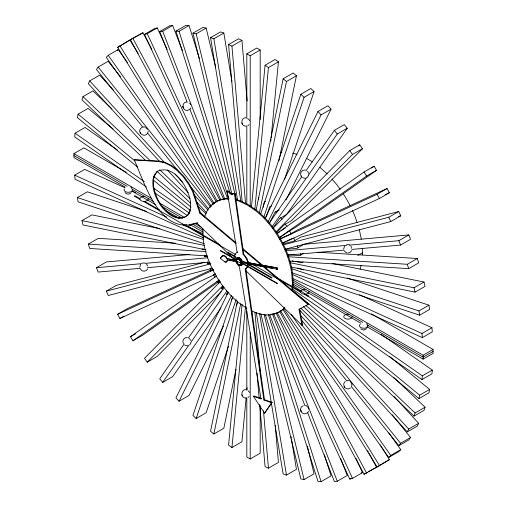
<?xml version="1.0" encoding="UTF-8"?>
<svg xmlns="http://www.w3.org/2000/svg" width="507" height="507" viewBox="0 0 507 507"><rect width="100%" height="100%" fill="white"/><g stroke="black" fill="none" stroke-linecap="round" stroke-linejoin="round"><path stroke-width="0.76" d="M308.573 173.464L308.598 172.969M351.662 384.04L351.693 383.539M362.423 254.945L362.277 248.208M202.806 228.695L203.32 240.426A62.279 35.953 60 0 0 208.605 260.414A64.433 37.201 60 0 0 218.682 280.054A62.279 35.953 60 0 0 239.735 303.497L246.865 308.357M291.772 290.676L292.412 282.874L291.709 273.488A62.279 35.953 60 0 0 286.423 253.5A64.433 37.201 60 0 0 276.347 233.86A62.279 35.953 60 0 0 255.294 210.418L247.511 205.113L239.735 201.431A62.279 35.953 60 0 0 235.14 199.973M292.507 290.999L293.204 282.418L292.507 273.026A62.279 35.953 60 0 0 287.222 253.037A64.433 37.201 60 0 0 277.145 233.397A62.279 35.953 60 0 0 256.092 209.955L248.31 204.657L240.533 200.968A62.279 35.953 60 0 0 235.178 199.333M139.742 267.322L140.623 264.362M343.651 249.108L344.526 246.149M117.409 150.078L85.03 127.453L75.055 133.214L74.7 136.903L146.548 187.108M242.105 304.32L228.575 445.165L231.946 447.523L241.928 441.762L246.149 397.837M251.466 206.869L265.072 65.238L275.054 59.477L278.425 61.835L271.118 137.923M231.946 447.523L245.477 306.678M254.768 210.012L268.45 67.596L278.425 61.835M258.633 199.188L258.779 197.648M246.896 389.991L247.124 387.64M270.814 141.06L270.966 139.495M292.514 289.091L421.97 379.547L422.325 375.858L432.3 370.097L381.144 334.347M432.3 370.097L431.945 373.786L421.97 379.547M248.411 263.925L248.113 266.055L247.213 267.728L245.217 268.995L263.874 400.036L271.556 402.742L272.158 402.4L264.477 399.693L263.874 400.036M367.334 325.557L366.738 323.371M113.099 128.993L88.066 108.397L78.091 114.157L77.381 117.58L137.822 167.304M237.371 301.038L210.551 431.254L213.872 433.986L223.847 428.225L235.958 369.413M256.174 209.771L283.153 78.775L293.128 73.014L296.449 75.746L278.913 160.865M213.872 433.986L240.692 303.763M259.331 213.276L286.468 81.507L296.449 75.746M263.203 207.274L264.28 202.04L265.554 201.304M306 305.683L418.934 398.603L419.644 395.181L429.619 389.42L389.313 356.256M429.619 389.42L428.916 392.843L418.934 398.603M360.135 269.122L361.174 265.351M147.86 132.428L148.19 131.421M351.763 386.087L352.01 384.046M111.876 108.91L92.965 90.892L82.99 96.653L81.944 99.778L145.503 160.32M232.669 297.197L192.945 415.429L196.171 418.503L206.153 412.742L228.505 346.199M260.623 213.986L300.854 94.258L310.829 88.497L314.055 91.571L284.414 179.795M196.171 418.503L236.148 299.523M263.849 217.059L304.08 97.331L314.055 91.571M236.592 305.372L237.555 302.508M266.276 217.021L269.642 207.002L271.549 205.905M300.651 308.104L414.035 416.108L415.081 412.983L425.062 407.222L393.54 377.202M425.062 407.222L424.01 410.347L414.035 416.108M190.949 342.998L189.65 344.842M308.674 175.517L307.375 177.361M113.581 90.316L99.683 75.144L89.701 80.905L88.326 83.687L159.825 161.727M228.378 292.165L175.948 397.862L179.047 401.246L189.022 395.485L223.511 325.963M264.844 218.631L317.978 111.515L327.953 105.754L331.052 109.138L286.011 199.948M179.047 401.246L231.477 295.543M267.943 222.015L321.077 114.899L331.052 109.138M231.306 300.195L233.062 296.652M269.528 223.124L274.807 212.49L279.249 209.923M300.6 315.373L407.317 431.856L408.699 429.074L418.674 423.313L394.091 396.474M418.674 423.313L417.299 426.095L407.317 431.856M190.398 108.79L190.879 107.953M147.791 268.767L146.314 270.497L144.267 271.22L142.175 270.827L140.54 269.375M351.693 250.553L350.217 252.283L348.17 253.006M308.123 412.21L308.605 411.373M253.399 396.29L260.985 398.939L261.58 398.597L254.001 395.948L253.399 396.29L264.572 413.224L271.556 402.742M272.158 402.4L264.572 413.224M120.508 76.703L108.137 61.315L98.162 67.076L96.463 69.491L143.018 127.403M184.187 343.974L159.749 378.748L162.684 382.398L172.659 376.638L220.925 307.977M188.262 338.182L224.012 287.317M269.166 223.08L301.754 176.721M305.829 170.922L334.341 130.362L344.316 124.602L347.251 128.252L286.696 214.41L279.712 218.441L273.229 227.668M162.684 382.398L188.934 345.058M190.746 342.478L226.952 290.967M272.107 226.73L306.95 177.152M308.313 175.219L337.275 134.013L347.251 128.252M227.966 292.057L226.236 294.516L227.504 293.787M351.319 386.537L398.863 445.685L400.562 443.27L410.537 437.509L392.234 414.739M410.537 437.509L408.838 439.924L398.863 445.685M157.823 171.074C149.964 178.775 154.039 191.253 158.026 199.872C163.273 209.163 174.18 221.857 185.993 216.464M224.867 261.739L226.863 261.853L227.466 259.895L226.464 262.081L225.171 262.252L220.279 258.164C221.819 254.457 226.217 254.989 227.161 258.57L236.642 260.351L226.762 258.798L224.969 256.263L222.871 255.743M222.776 255.801L220.279 258.164M127.352 62.475L118.239 49.566L108.264 55.326L106.267 57.342L211.381 206.216M117.237 50.573L118.239 49.566M220.425 281.474L144.514 358.291L147.258 362.175L157.24 356.415L221.198 291.69M272.747 228.524L349.76 150.585L359.742 144.825L362.486 148.709L291.291 220.754L284.307 224.785L276.239 232.954M358.626 145.953L359.742 144.825M147.258 362.175L222.611 285.923M276.049 231.845L352.504 154.47L362.486 148.709M223.6 286.227L221.445 288.401L222.712 287.672M283.647 308.56L388.761 457.434L390.758 455.419L400.733 449.658L388.882 432.877M400.733 449.658L398.736 451.674L388.761 457.434M236.94 258.45L237.542 257.879M147.48 133.423C144.514 137.986 137.416 133.068 140.445 128.67L142.093 127.257M345.28 381.486L344.354 382.335L343.651 384.338L344.526 387.101L344.088 386.48C345.128 388.837 348.55 389.807 350.464 387.931M131.288 192.73C129.659 194.58 126.471 194.555 125.001 192.559M248.012 125.571L249.013 124.76M248.012 397.444L249.013 396.639M366.738 328.669L363.646 330.108L360.75 328.897M214.208 203.541L117.63 47.373L129.874 40.015L138.17 53.425M129.874 40.015L122.948 44.299M218.181 281.968L142.923 335.032L132.948 340.793L130.426 336.711L216.73 275.859M277.126 233.277L364.077 171.968L374.052 166.207L376.574 170.289L295.53 227.428L288.546 231.458L279.357 237.941M278.064 232.998L279.902 231.705M281.125 230.837L285.416 227.814M371.479 168.026L374.052 166.207M132.948 340.793L219.252 279.94M279.002 237.808L366.599 176.049L376.574 170.289M219.436 280.194L216.983 281.917L219.525 280.453M280.548 310.816L377.126 466.985L389.37 459.627L380.244 444.873M389.37 459.627L377.126 466.985M245.217 268.995L246.617 268.07C249.444 263.564 246.516 257.771 243.126 254.419L234.443 193.655L235.045 193.306L243.721 254.077L247.118 258.684L248.215 262.601M236.446 260.465L236.42 260.484A3.505 2.022 60 0 1 240.147 260.306A3.505 2.022 60 0 1 240.033 265.193A3.505 2.022 60 0 1 236.376 260.49L236.37 260.756A3.124 1.8 60 0 0 239.735 264.901A3.124 1.8 60 0 0 239.722 260.484A3.124 1.8 60 0 0 236.414 260.794L240.882 263.374L241.731 263.177M217.389 201.418L130.426 39.692L142.923 32.771L151.885 49.439M117.63 47.373L121.623 45.066M130.426 39.692L142.923 32.771M220.887 199.859L144.514 34.394L154.496 28.633L157.24 27.91L167.171 49.433M144.514 34.394L147.258 33.671L157.24 27.91M187.197 102.268L159.749 31.516L169.725 25.756L172.659 25.496L182.374 50.529M159.749 31.516L162.684 31.257L172.659 25.496M228.454 197.597L175.948 31.111L185.923 25.35L189.022 25.546L199.498 58.749M175.948 31.111L179.047 31.307L189.022 25.546M232.022 194.587L192.945 33.17L202.92 27.41L206.153 28.062L215.646 67.292M192.945 33.17L196.171 33.823L206.153 28.062M237.675 200.658L210.551 37.676L220.532 31.916L223.847 33.018L231.895 81.38M210.551 37.676L213.872 38.779L223.847 33.018M242.181 201.919L228.575 44.578L238.55 38.817L241.928 40.357L247.169 100.963M228.575 44.578L231.946 46.112L241.928 40.357M125.172 187.134L73.921 157.538L73.921 153.621L83.896 147.86L126.319 172.355M246.814 118.505L246.814 53.799L256.796 48.038L260.186 49.997L260.186 119.532M246.814 53.799L250.211 55.757L260.186 49.997M203.795 237.96L75.055 179.256L74.7 175.156L84.675 169.395L124.83 187.704M189.669 224.595L197.534 222.801L196.931 223.143C159.591 235.932 145.008 183.762 134.279 160.016L134.875 159.667L159.122 161.112L165.206 162.436L171.493 165.485L177.78 170.149L183.661 176.202L188.851 183.344L193.142 191.12L200.423 212.832L236.104 242.929M204.27 243.696L78.091 201.818L77.381 197.578L87.356 191.817L146.593 211.482M205.24 249.691L82.99 224.975L81.944 220.646L91.919 214.886L159.946 228.638M207.458 255.927L89.701 248.481L88.326 244.108L98.301 238.347L175.752 243.246M235.045 259.666L234.842 254.939L235.742 253.272L237.739 252.004L237.137 252.347L227.161 191.063L227.763 190.714L231.75 194.054L235.045 193.306M140.49 268.292L98.162 272.069L96.463 267.702L106.438 261.942L189.25 254.546M227.161 191.063L231.154 194.403L231.75 194.054M134.279 160.016L158.52 161.454L164.61 162.779L170.891 165.833L177.177 170.498L183.065 176.544L188.255 183.686L192.54 191.462L199.828 213.181L200.423 212.832M212.737 268.159L108.264 295.492L106.267 291.17L116.242 285.409L204.277 262.379M203.231 248.639L201.963 249.374L205.912 249.628M205.614 255.87L204.346 256.605L207.344 256.333M215.748 274.16L119.899 318.478L117.63 314.258L127.606 308.497L211.185 269.857M208.516 263.076L207.243 263.811L210.209 263.032M119.899 318.478L123.892 316.178M226.762 258.798L227.161 258.57M213.168 269.451L210.633 270.915L213.352 269.654M243.126 254.419L243.721 254.077M227.066 260.123L237.042 261.618L235.565 261.352M237.84 257.816A4.069 2.351 60 0 1 240.533 259.375L241.833 261.618L277.247 267.899L277.544 269.223L242.226 262.886L241.928 264.787L240.635 265.655A4.069 2.351 60 0 1 237.941 264.096L236.642 261.853M242.226 262.886L242.625 262.658L242.327 264.559L241.034 265.421M130.426 336.711L135.749 333.644M279.845 239.26L377.126 194.282L387.101 188.522L389.37 192.742L379.394 198.503L282.83 243.151M241.833 261.618L277.247 267.899M303.478 253.354L299.669 255.553L287.818 254.806M303.11 262.037L301.836 262.765L295.175 261.422M283.527 244.799L388.761 217.269L398.736 211.508L400.733 215.83L390.758 221.591L285.517 249.121M292.609 282.76L293.407 282.298M349.481 245.103L398.863 240.686L408.838 234.931L410.537 239.298L400.562 245.058L351.959 249.4M301.988 325.272L298.997 309.371L299.593 309.029L302.584 324.924L301.988 325.272L245.768 270.618M264.527 266.897L308.674 304.13L308.072 304.479L262.715 266.226M287.989 256.732L407.317 264.28L417.299 258.519L418.674 262.892L408.699 268.653L289.37 261.105M290.232 262.753L414.035 287.78L424.01 282.025L425.062 286.354L415.081 292.114L291.284 267.088M291.252 268.564L418.934 310.943L428.916 305.182L429.619 309.422L419.644 315.183L291.956 272.804M292.514 274.471L421.97 333.505L431.945 327.744L432.3 331.844L422.325 337.605L292.869 278.571M292.571 279.858L423.104 355.223L433.079 349.462L433.079 353.379L423.104 359.14L367.062 326.787M433.079 351.421L423.104 357.182L367.29 324.955M246.814 397.818L246.814 457.003L250.211 458.962L260.186 453.201L260.186 405.796M259.698 404.497L265.072 466.643L268.45 468.183L278.425 462.422L275.225 425.43M256.295 312.559L283.153 473.982L286.468 475.084L296.449 469.324L291.512 439.683M260.845 313.675L300.854 478.938L304.08 479.59L314.055 473.83L307.35 446.135M265.472 314.967L317.978 481.454L321.077 481.65L331.052 475.889L324.385 454.76M307.457 412.229L334.341 481.504L337.275 481.244L347.251 475.484L340.685 458.55M273.393 313.618L349.76 479.09L351.091 478.316M349.76 479.09L352.504 478.367L362.486 472.606L355.863 458.258M277.12 312.508L364.077 474.229L367.404 472.309M368.735 471.542L373.386 468.855M364.077 474.229L376.574 467.308L369.102 453.416M357.847 255.414L362.644 252.695M298.997 309.371L308.674 304.13M387.101 188.522L297.096 230.134L290.112 234.164L279.902 238.886M117.63 314.258L213.479 269.939M385.086 194.72L389.37 192.742M213.58 274.819L215.621 273.881M282.855 242.79L285.574 241.535M286.937 240.907L292.381 238.391M374.052 468.468L376.574 467.308M189.403 109.683L187.356 110.399C182.007 110.856 181.329 102.218 186.753 101.932M303.281 405.733C298.788 407.051 300.505 414.308 305.081 413.82L307.128 413.104M142.467 263.127L144.717 262.924M346.376 244.913L347.574 244.539L349.659 244.925M398.736 211.508L300.752 237.143L293.768 241.174L282.659 244.082M106.267 291.17L210.741 263.836M398.439 216.432L400.733 215.83M361.111 472.968L362.486 472.606M231.154 194.403L234.443 193.655M245.92 117.675C240.451 117.649 240.584 126.218 245.92 126.205M245.92 389.553C240.451 389.522 240.584 398.09 245.92 398.077M145.858 128.011L146.231 127.941M408.838 234.931L303.953 244.298L296.969 248.329L284.985 249.4M96.463 267.702L141.928 263.64M145.065 263.361L207.775 257.759M285.986 250.769L346.344 245.382M147.543 267.658L209.473 262.132M287.678 255.141L344.12 250.103M183.363 224.988L186.855 224.842M247.612 118.885L248.012 118.885M143.367 126.839L145.515 127.162M305.144 169.934L302.907 170.346L301.266 171.759L300.556 173.762L301.095 176.1M305.379 178.344L302.381 177.627M187.425 337.415L185.182 337.827L183.54 339.246L182.831 341.249L183.369 343.581M187.653 345.831L184.656 345.109M347.27 380.497L349.418 380.82M317.718 252.22L417.299 258.519M88.326 244.108L206.076 251.554M229.671 260.294L231.148 260.56M232.618 260.82L234.095 261.086M189.048 103.13L189.536 103.219M306.773 406.544L307.705 406.861L308.408 407.996M248.836 263.824L250.388 264.115M251.941 264.407L255.82 265.136M257.372 265.427L261.251 266.156M265.129 266.891L266.682 267.183M268.235 267.474L272.113 268.203M275.992 268.932L277.544 269.223M332.015 263.425L424.01 282.025M292.216 260.826L293.699 261.124M81.944 220.646L204.194 245.363M347.118 252.835L346.085 252.613L344.329 250.984M305.531 405.524L306.57 405.746M292.533 153.146L297.07 154.324M347.181 278.058L428.916 305.182M297.66 267.969L303.459 269.895M77.381 197.578L203.567 239.462M248.012 390.764L249.609 392.374M132.714 191.297L135.584 192.609M359.533 294.725L431.945 327.744M74.7 175.156L166.759 217.135M184.022 225.007L202.718 233.531M251.757 310.81L255.294 312.483A62.279 35.953 60 0 0 269.965 314.847A64.433 37.201 60 0 0 281.936 310.119A62.279 35.953 60 0 0 284.566 307.66M306.71 158.45L312.47 161.942M146.441 264.033L147.759 266.042M371.498 313.903L433.079 349.462M73.921 153.621L151.827 198.605M160.028 203.339L184.63 217.541M194.884 223.46L201.716 227.402M73.921 155.579L127.124 186.297M132.986 189.681L153.177 201.336M162.728 206.856L182.381 218.2M192.901 224.271L203.022 230.115M292.64 281.86L362.689 322.3M132.01 191.076L155.243 204.492M165.497 210.411L179.161 218.302M189.415 224.221L203.085 232.111M292.571 283.781L360.914 323.232M139.875 198.611L134.856 195.715L134.26 196.057L139.875 199.302M144.666 201.374L159.711 210.063M187.761 226.255L219.924 244.824M275.364 276.835L300.689 291.455M305.487 294.225L308.636 296.044L308.034 296.386L304.289 294.225M143.475 201.38L182.964 224.176M186.563 226.255L235.685 254.615M247.473 261.422L250.883 263.393M253.614 264.965L300.689 292.146M235.248 256.434L227.738 252.099L227.136 252.448L237.377 258.361M248.215 263.925L272.113 277.722L271.511 278.064L246.256 263.482M236.452 259.666L220.697 250.572L220.298 250.8L236.737 260.294M242.619 263.228L277.557 283.4L277.158 283.628L240.85 262.664M350.134 381.606L351.446 382.969M189.32 338.518L190.873 340.451M265.072 65.238L268.45 67.596M75.055 133.214L144.311 181.607M154.02 188.389L189.624 213.263M292.869 285.403L422.325 375.858M154.965 192.983L187.33 215.602M248.512 119.063L249.609 120.501M130.787 187.032L131.687 187.894L131.985 189.105M283.153 78.775L286.468 81.507M78.091 114.157L134.862 160.871M153.786 176.442L191.025 207.078M292.051 290.2L419.644 395.181M153.082 179.865L189.707 209.999M242.758 248.538L262.715 265.37M199.828 213.181L236.11 243.785M242.764 249.393L261.511 265.205M319.803 167.266L327.18 173.869M300.854 94.258L304.08 97.331M82.99 96.653L150.56 161.017M159.724 169.75L190.074 198.655M198.091 206.292L206.108 213.929M303.414 306.621L415.081 412.983M156.955 171.233L190.746 203.415M199.904 212.141L204.486 216.502M307.489 171.322L308.357 172.393M146.675 128.233L147.537 129.304M196.931 223.143L234.982 260.129M317.978 111.515L321.077 114.899M89.701 80.905L164.407 162.443M175.08 174.091L182.552 182.241M193.756 194.473L208.162 210.202M299.307 309.682L408.699 429.074M167.297 169.883L188.11 192.597M197.179 202.496L206.786 212.978M331.946 179.148L335.659 183.255A76.728 44.299 60 0 1 340.292 189.409M275.58 211.692L276.638 212.864M334.341 130.362L337.275 134.013M98.162 67.076L210.582 206.938M301.507 320.044L400.562 443.27M147.474 132.948L177.19 169.915M178.179 171.151L179.174 172.38M190.068 185.936L208.396 208.732M300.803 323.694L346.864 380.991M350.793 246.047L351.503 247.182M280.644 217.68L282 219.563M285.162 223.948L286.975 226.458M349.76 150.585L352.504 154.47M108.264 55.326L213.377 204.201M291.1 314.277L390.758 455.419M300.993 175.904L301.64 176.835M236.04 262.315L239.431 266.923L260.985 398.939M364.077 171.968L366.599 176.049M119.899 45.769L216.476 201.944M282.817 309.213L379.394 465.388M289.332 230.546L291.297 233.949M377.126 194.282L379.394 198.503M367.613 450.634L368.355 452.022M132.948 38.532L219.905 200.252M279.636 311.342L366.599 473.063M190.353 103.941L190.689 104.575M388.761 217.269L390.758 221.591M147.258 33.671L223.961 199.859M276.138 312.901L352.504 478.367M293.654 238.037L294.947 240.838M297.203 245.749L298.173 247.853M241.826 122.922L242.327 124.012M241.826 394.795L242.327 395.891M242.226 261.39L240.933 259.147A4.069 2.351 60 0 0 238.239 257.588L236.541 258.684L236.243 260.585M398.863 240.686L400.562 245.058M162.684 31.257L227.877 199.289M272.367 313.947L337.275 481.244M189.77 108.904L224.658 198.814M269.718 314.948L304.884 405.594M357.112 222.738L355.413 217.471A76.728 44.299 60 0 0 352.403 210.38M300.359 253.722L300.847 255.224M204.79 255.243L205.278 256.745M407.317 264.28L408.699 268.653M179.047 31.307L230.127 193.268M268.33 314.41L321.077 481.65M414.035 287.78L415.081 292.114M196.171 33.823L236.363 199.853M264.071 314.327L304.08 479.59M276.847 268.127L277.145 269.451M359.305 229.513L361.326 239.196M418.934 310.943L419.644 315.183M290.993 436.559L291.252 438.124M213.872 38.779L240.99 201.761M259.609 313.662L286.468 475.084M245.819 268.647L264.477 399.693M421.97 333.505L422.325 337.605M231.946 46.112L245.553 203.459M254.977 312.413L260.015 370.63M263.482 410.752L268.45 468.183M251.738 312.451L251.878 314.023M256.979 373.025L259.153 398.204M351.662 247.828L351.693 248.36M308.573 408.648L308.598 409.174M423.104 355.223L423.104 359.14M250.211 55.757L250.211 206.482M250.211 332.7L250.211 458.962M246.814 125.609L246.814 204.524M246.814 311.013L246.814 389.927M240.432 264.92A3.505 2.022 60 0 0 241.649 262.398A3.505 2.022 60 0 0 239.234 258.855A3.505 2.022 60 0 0 237.042 259.083M190.588 209.778A27.258 15.736 60 0 1 189.852 211.901M189.548 212.547A27.258 15.736 60 0 1 187.761 215.158M284.864 307.73A62.279 35.953 60 0 1 282.735 309.663A64.433 37.201 60 0 1 270.757 314.384M204.575 217.002A62.279 35.953 60 0 1 213.092 203.789M209.841 207.502A62.279 35.953 60 0 1 213.891 203.326A64.433 37.201 60 0 1 225.862 198.605A62.279 35.953 60 0 1 228.942 198.516M213.092 203.789A64.433 37.201 60 0 1 225.064 199.067A62.279 35.953 60 0 1 228.93 199.004M237.137 258.221A4.227 2.44 60 0 1 239.729 257.993A4.227 2.44 60 0 1 242.314 261.213M242.714 263.158A4.227 2.44 60 0 1 241.218 265.294M223.162 289.446A76.728 44.299 60 0 1 221.787 287.577M218.682 283.109A76.728 44.299 60 0 1 217.833 281.81M214.943 277.126A76.728 44.299 60 0 1 213.371 274.388M211.146 270.231A76.728 44.299 60 0 1 210.107 268.152M208.13 263.925A76.728 44.299 60 0 1 207.205 261.802M280.181 152.341A76.728 44.299 60 0 1 281.784 152.151M343.34 193.915A76.728 44.299 60 0 1 350.026 205.487M309.029 291.322A4.233 2.446 0 0 1 305.163 294.244A4.233 2.446 0 0 1 300.657 291.639A4.233 2.446 0 0 1 305.721 289.408M191.278 224.386A4.233 2.446 0 0 1 186.772 226.268A4.233 2.446 0 0 1 182.926 223.948M148.215 198.471A4.233 2.446 0 0 1 144.349 201.399A4.233 2.446 0 0 1 139.843 198.795A4.233 2.446 0 0 1 144.907 196.564M132.441 189.365A4.233 2.446 0 0 1 127.821 192.28A4.233 2.446 0 0 1 124.43 188.851M352.118 316.197A4.233 2.446 0 0 1 348.252 319.118A4.233 2.446 0 0 1 343.746 316.52A4.233 2.446 0 0 1 348.81 314.289M367.892 325.304A4.233 2.446 0 0 1 363.576 328.232A4.233 2.446 0 0 1 359.672 325.114M359.881 324.791A4.233 2.446 0 0 1 360.166 324.48M153.431 177.412C151.244 187.755 155.567 198.294 161.518 206.615C167.063 213.51 176.905 221.876 186.056 216.521A27.258 15.736 60 0 0 190.448 201.545C188.382 187.691 173.99 163.539 157.227 171.417L154.331 175.048L153.431 177.412M140.623 133.442L140.179 132.815L140.623 133.442M183.312 107.864L182.831 106.502L183.312 107.864M301.038 411.285L300.556 409.922L301.038 411.285"/></g></svg>
